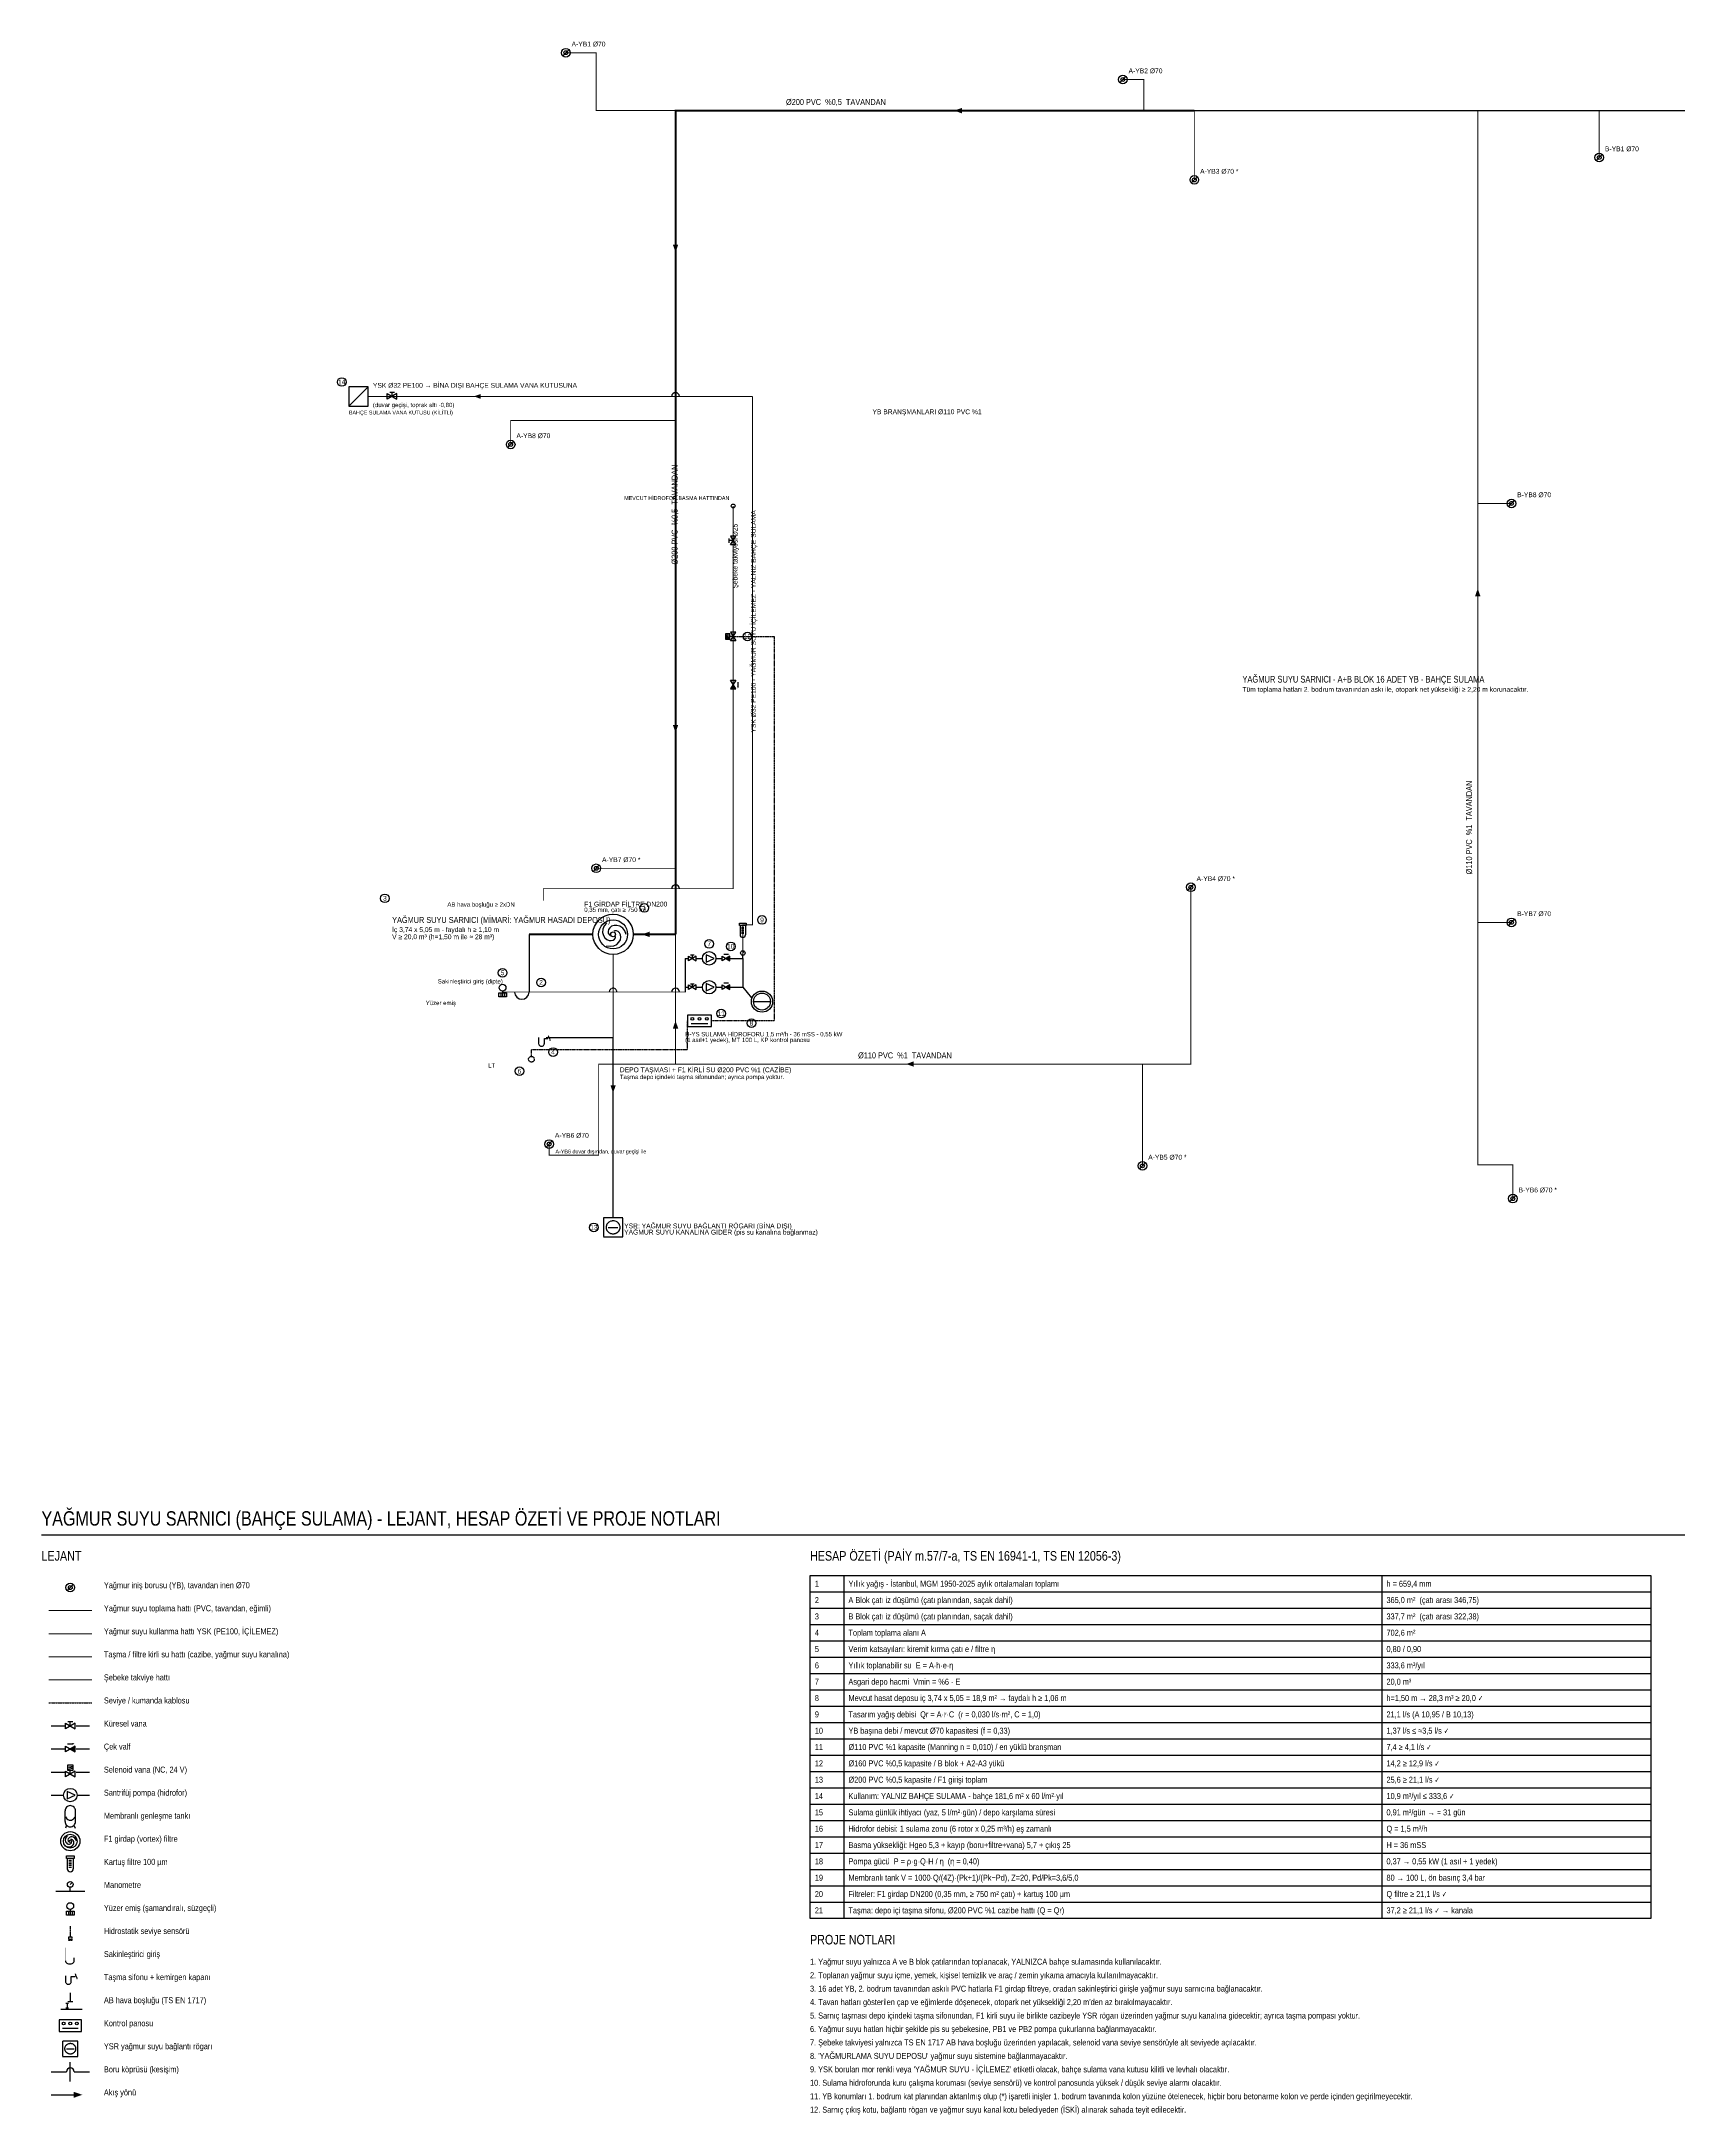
# Model space of a CAD drawing. Header units: centimetres. Extents: x 246100 to 307233, y -492177 to -487861.
# Drawn here: x 246100 to 249508, y -492177 to -487861 of the extents above; entities that cross this region are included whole.
import ezdxf
from ezdxf.enums import TextEntityAlignment as Align

# ---------------------------------------------------------------- set-up
doc = ezdxf.new("R2010")
doc.units = ezdxf.units.CM
doc.linetypes.add('DASHDOT', pattern=[3.556, 2.54, -0.508, 0, -0.508])
doc.linetypes.add('DASHED', pattern=[1.524, 1.27, -0.254])
for name, color, linetype in [('MTY-YAGMUR-BORUSU', 4, 'Continuous'), ('MTY-YAGMUR-BORUSU-CAP', 4, 'Continuous'), ('YS-CIHAZ', 2, 'Continuous'), ('YS-EKIPMAN-NO', 1, 'Continuous'), ('YS-ELEKTRIK', 30, 'DASHDOT'), ('YS-KULLANMA', 6, 'Continuous'), ('YS-TABLO', 7, 'Continuous'), ('YS-TAKVIYE', 3, 'Continuous'), ('YS-TASMA', 94, 'DASHED'), ('YS-VANA', 1, 'Continuous'), ('YS-YAZI', 7, 'Continuous')]:
    doc.layers.add(name, color=color, linetype=linetype)
doc.styles.add('ROTAS', font='arial.ttf')

msp = doc.modelspace()

# ---------------------------------------------------------------- linework, layer by layer
at = {"layer": 'MTY-YAGMUR-BORUSU'}
for p, q in [((247185.3, -487890.7), (247197.9, -487878.1)), ((248344.8, -487946.5), (248357.4, -487933.9)), ((249336.6, -488108.9), (249349.2, -488096.3)), ((248493.7, -488155.6), (248506.3, -488143)), ((247070.5, -488706.2), (247083.1, -488693.6)), ((249153.8, -488829.1), (249166.4, -488816.5)), ((247248.7, -489588.8), (247261.3, -489576.2)), ((248486.4, -489628.3), (248499, -489615.7)), ((249153.8, -489701.3), (249166.4, -489688.7)), ((247115, -489720), (247115, -489840)), ((247150.6, -490162.8), (247163.2, -490150.2)), ((248385.7, -490208.3), (248398.3, -490195.7)), ((249156.7, -490276.5), (249169.3, -490263.9)), ((246153.7, -491086.3), (246166.3, -491073.7)), ((246140, -491958), (246185, -491958)), ((246160, -492108), (246160, -492068)), ((246120, -492136), (246170, -492136))]:
    msp.add_line(p, q, dxfattribs=at)
for points, const_width in [([(247191.6, -487884.4), (247255, -487884.4), (247255, -488005), (247420, -488005)], 2), ([(248351.1, -487940.2), (248395, -487940.2), (248395, -488005)], 2), ([(248500, -488005), (247420, -488005), (247420, -489720)], 4), ([(250440, -488005), (248500, -488005)], 3), ([(248500, -488149.3), (248500, -488005)], 2), ([(249163, -490270.2), (249163, -490200), (249090, -490200), (249090, -488005)], 2), ([(249342.9, -488102.6), (249342.9, -488005)], 2), ([(247076.8, -488699.9), (247076.8, -488650), (247420, -488650)], 2), ([(249160.1, -488822.8), (249090, -488822.8)], 2), ([(247255, -489582.5), (247420, -489582.5)], 2), ([(248492.7, -489622), (248492.7, -489990), (247420, -489990)], 2), ([(249160.1, -489695), (249090, -489695)], 2), ([(247248, -489720), (247115, -489720)], 4), ([(247420, -489720), (247332, -489720)], 4), ([(247420, -489990), (247420, -489720)], 2.5), ([(247156.9, -490156.5), (247156.9, -490180), (247260, -490180), (247260, -489990), (247420, -489990)], 2), ([(248392, -490202), (248392, -489990)], 2), ([(246115, -491128), (246205, -491128)], 2), ([(246150, -491830), (246150, -491857)], 1.2)]:
    msp.add_lwpolyline(points, dxfattribs=dict(at, const_width=const_width))
for points in [[(247085, -489840), (247086.1, -489845.7), (247089.4, -489850.6), (247094.3, -489853.9), (247100, -489855), (247105.7, -489853.9), (247110.6, -489850.6), (247113.9, -489845.7), (247115, -489840)], [(246150, -491857), (246150.2, -491858.6), (246150.8, -491860), (246151.8, -491861.2), (246153, -491862.2), (246154.4, -491862.8), (246156, -491863)], [(246156, -491863), (246162, -491863)], [(246162, -491863), (246163.6, -491862.8), (246165, -491862.2), (246166.2, -491861.2), (246167.2, -491860), (246167.8, -491858.6), (246168, -491857)], [(246168, -491857), (246168, -491851)]]:
    msp.add_lwpolyline(points, dxfattribs=at)
for centre, radius in [((247191.6, -487884.4), 9), ((247191.6, -487884.4), 4.05), ((248351.1, -487940.2), 9), ((248351.1, -487940.2), 4.05), ((249342.9, -488102.6), 9), ((249342.9, -488102.6), 4.05), ((248500, -488149.3), 9), ((248500, -488149.3), 4.05), ((247076.8, -488699.9), 9), ((247076.8, -488699.9), 4.05), ((249160.1, -488822.8), 9), ((249160.1, -488822.8), 4.05), ((247255, -489582.5), 9), ((247255, -489582.5), 4.05), ((248492.7, -489622), 9), ((248492.7, -489622), 4.05), ((249160.1, -489695), 9), ((249160.1, -489695), 4.05), ((247156.9, -490156.5), 9), ((247156.9, -490156.5), 4.05), ((248392, -490202), 9), ((248392, -490202), 4.05), ((249163, -490270.2), 9), ((249163, -490270.2), 4.05), ((246160, -491080), 9), ((246160, -491080), 4.05)]:
    msp.add_circle(centre, radius, dxfattribs=at)
for points in [[(248000, -488005), (248016, -487999.4), (248016, -488010.6)], [(247420, -488300), (247414.4, -488284), (247425.6, -488284)], [(249090, -489000), (249095.6, -489016), (249084.4, -489016)], [(247420, -489300), (247414.4, -489284), (247425.6, -489284)], [(247350, -489720), (247366, -489714.4), (247366, -489725.6)], [(247420, -489900), (247425.6, -489916), (247414.4, -489916)], [(247900, -489990), (247916, -489984.4), (247916, -489995.6)], [(246185, -492136), (246167, -492142.3), (246167, -492129.7)]]:
    msp.add_solid(points, dxfattribs=at)
at = {"layer": 'YS-CIHAZ'}
for p, q in [((247557.6, -489704.8), (247562.4, -489704.8)), ((247557.6, -489708), (247562.4, -489708)), ((247557.6, -489711.2), (247562.4, -489711.2)), ((247557.6, -489714.4), (247562.4, -489714.4)), ((247557.6, -489717.6), (247562.4, -489717.6)), ((247560, -489758.8), (247563.2, -489755.6)), ((247560, -489770), (247560, -489763.6)), ((247582.4, -489860), (247617.6, -489860)), ((247452.5, -489905.3), (247487.5, -489905.3)), ((246120, -491512), (246146, -491512)), ((246174, -491512), (246200, -491512)), ((246152.3, -491574.7), (246150.1, -491580.8)), ((246167.7, -491574.7), (246169.9, -491580.8)), ((246157.3, -491647.4), (246162.7, -491647.4)), ((246157.3, -491651), (246162.7, -491651)), ((246157.3, -491654.6), (246162.7, -491654.6)), ((246157.3, -491658.2), (246162.7, -491658.2)), ((246157.3, -491661.8), (246162.7, -491661.8)), ((246130, -491712), (246190, -491712)), ((246160, -491698), (246164, -491694)), ((246160, -491712), (246160, -491704)), ((246143.9, -491997.3), (246176.1, -491997.3))]:
    msp.add_line(p, q, dxfattribs=at)
for points in [[(247276.4, -489696.4), (247271.4, -489702.4), (247268.7, -489709.3), (247268.2, -489716.1), (247269.7, -489722.4), (247272.8, -489727.4), (247276.9, -489731), (247281.6, -489732.8), (247286.1, -489733.1), (247290, -489731.9), (247292.9, -489729.8), (247294.7, -489727.1), (247295.2, -489724.4)], [(247317.3, -489720), (247314.5, -489712.7), (247310, -489706.9), (247304.3, -489703), (247298.1, -489701.2), (247292.2, -489701.4), (247287, -489703.2), (247283.1, -489706.3), (247280.6, -489710.1), (247279.7, -489714), (247280, -489717.6), (247281.5, -489720.5), (247283.6, -489722.3)], [(247554.4, -489701.6), (247554.4, -489720.8)], [(247565.6, -489701.6), (247565.6, -489720.8)], [(247276.4, -489743.6), (247284.1, -489744.9), (247291.4, -489743.8), (247297.6, -489740.8), (247302.2, -489736.4), (247305.1, -489731.2), (247306, -489725.8), (247305.3, -489720.9), (247303.3, -489716.9), (247300.3, -489714), (247297, -489712.6), (247293.8, -489712.4), (247291.2, -489713.3)], [(247554.4, -489720.8), (247554.8, -489722.9), (247556, -489724.8), (247557.9, -489726), (247560, -489726.4), (247562.1, -489726), (247564, -489724.8), (247565.2, -489722.9), (247565.6, -489720.8)], [(246171, -491545), (246170.8, -491542.9), (246170.2, -491540.8), (246169.1, -491538.9), (246167.8, -491537.2), (246166.1, -491535.9), (246164.2, -491534.8), (246162.1, -491534.2), (246160, -491534), (246157.9, -491534.2), (246155.8, -491534.8), (246153.9, -491535.9), (246152.2, -491537.2), (246150.9, -491538.9), (246149.8, -491540.8), (246149.2, -491542.9), (246149, -491545)], [(246149, -491567), (246149, -491545)], [(246150.2, -491557.4), (246151.3, -491559.6), (246153, -491561.6), (246155.1, -491563), (246157.5, -491563.9), (246160, -491564.2), (246162.5, -491563.9), (246164.9, -491563), (246167, -491561.6), (246168.7, -491559.6), (246169.8, -491557.4)], [(246171, -491567), (246171, -491545)], [(246149, -491567), (246149.2, -491569.1), (246149.8, -491571.2), (246150.9, -491573.1), (246152.2, -491574.8), (246153.9, -491576.1), (246155.8, -491577.2), (246157.9, -491577.8), (246160, -491578), (246162.1, -491577.8), (246164.2, -491577.2), (246166.1, -491576.1), (246167.8, -491574.8), (246169.1, -491573.1), (246170.2, -491571.2), (246170.8, -491569.1), (246171, -491567)], [(246153.5, -491596.7), (246151.1, -491599.6), (246149.8, -491602.9), (246149.6, -491606.2), (246150.3, -491609.1), (246151.8, -491611.5), (246153.8, -491613.2), (246156, -491614.1), (246158.1, -491614.2), (246160, -491613.7), (246161.4, -491612.7), (246162.2, -491611.4), (246162.5, -491610.1)], [(246173, -491608), (246171.7, -491604.5), (246169.5, -491601.7), (246166.8, -491599.9), (246163.9, -491599), (246161, -491599.1), (246158.6, -491600), (246156.7, -491601.5), (246155.5, -491603.3), (246155.1, -491605.2), (246155.3, -491606.9), (246155.9, -491608.2), (246156.9, -491609.1)], [(246153.5, -491619.3), (246157.2, -491619.9), (246160.7, -491619.4), (246163.6, -491617.9), (246165.8, -491615.8), (246167.2, -491613.3), (246167.6, -491610.8), (246167.3, -491608.4), (246166.3, -491606.5), (246164.9, -491605.2), (246163.3, -491604.5), (246161.8, -491604.4), (246160.6, -491604.8)], [(246153.7, -491643.8), (246153.7, -491665.4)], [(246166.3, -491643.8), (246166.3, -491665.4)], [(246153.7, -491665.4), (246154.2, -491667.8), (246155.5, -491669.9), (246157.6, -491671.2), (246160, -491671.7), (246162.4, -491671.2), (246164.5, -491669.9), (246165.8, -491667.8), (246166.3, -491665.4)]]:
    msp.add_lwpolyline(points, dxfattribs=at)
for points in [[(247552.8, -489696.8), (247567.2, -489696.8), (247567.2, -489701.6), (247552.8, -489701.6)], [(247500.5, -489770), (247483.7, -489762.3), (247483.7, -489777.7)], [(247500.5, -489830), (247483.7, -489822.3), (247483.7, -489837.7)], [(247445, -489912), (247495, -489912), (247495, -489888), (247445, -489888)], [(246170.5, -491512), (246153.7, -491504.3), (246153.7, -491519.7)], [(246151.9, -491638.4), (246168.1, -491638.4), (246168.1, -491643.8), (246151.9, -491643.8)], [(246137, -492004), (246183, -492004), (246183, -491980), (246137, -491980)]]:
    msp.add_lwpolyline(points, close=True, dxfattribs=at)
for centre, radius in [((247290, -489720), 42), ((247290, -489720), 30.2), ((247290, -489720), 5.04), ((247490, -489770), 14), ((247560, -489758.8), 4.8), ((247490, -489830), 14), ((247600, -489860), 22), ((247600, -489860), 17.6), ((247455, -489895.7), 2.88), ((247470, -489895.7), 2.88), ((247485, -489895.7), 2.88), ((246160, -491512), 14), ((246160, -491608), 20), ((246160, -491608), 14.4), ((246160, -491608), 2.4), ((246160, -491698), 6), ((246146.2, -491987.7), 2.88), ((246160, -491987.7), 2.88), ((246173.8, -491987.7), 2.88)]:
    msp.add_circle(centre, radius, dxfattribs=at)
at = {"layer": 'YS-EKIPMAN-NO'}
for centre in [(246725, -488570), (247570, -489100), (246815, -489645), (247355, -489665), (247600, -489690), (247490, -489740), (247535, -489745), (247060, -489800), (247140, -489820), (247515, -489885), (247578, -489905), (247165, -489965), (247095, -490005), (247250, -490330)]:
    msp.add_circle(centre, 9, dxfattribs=at)
at = {"layer": 'YS-ELEKTRIK'}
for p, q in [((246157, -491812), (246163, -491812)), ((246160, -491785), (246160, -491807))]:
    msp.add_line(p, q, dxfattribs=at)
for points in [[(247540, -489100), (247625, -489100), (247625, -489900), (247495, -489900)], [(247120, -489974), (247120, -489960), (247445, -489960), (247445, -489900)], [(246115, -491320), (246205, -491320)]]:
    msp.add_lwpolyline(points, dxfattribs=at)
msp.add_lwpolyline([(246157, -491807), (246163, -491807), (246163, -491815), (246157, -491815)], close=True, dxfattribs=at)
msp.add_circle((247120, -489980), 6, dxfattribs=at)
at = {"layer": 'YS-KULLANMA'}
for p, q in [((246740, -488620), (246780, -488580)), ((247440, -489770), (247440, -489840)), ((247560, -489770), (247560, -489830)), ((247560, -489830), (247578, -489852)), ((247056, -489842), (247056, -489850)), ((247060, -489838), (247060, -489842)), ((247060, -489842), (247060, -489850)), ((247064, -489842), (247064, -489850)), ((246156, -491754), (246156, -491762)), ((246160, -491750), (246160, -491754)), ((246160, -491754), (246160, -491762)), ((246164, -491754), (246164, -491762)), ((246120, -492088), (246152, -492088)), ((246168, -492088), (246200, -492088))]:
    msp.add_line(p, q, dxfattribs=at)
for points in [[(246740, -488620), (246780, -488620), (246780, -488580), (246740, -488580)], [(247052, -489842), (247068, -489842), (247068, -489850), (247052, -489850)], [(246152, -491754), (246168, -491754), (246168, -491762), (246152, -491762)]]:
    msp.add_lwpolyline(points, close=True, dxfattribs=at)
at = {"layer": 'YS-KULLANMA', "const_width": 2}
for points in [[(247580, -488600), (246780, -488600)], [(247560, -489770), (247560, -489700), (247580, -489700), (247580, -488600)], [(247060, -489840), (247440, -489840)], [(246115, -491176), (246205, -491176)]]:
    msp.add_lwpolyline(points, dxfattribs=at)
at = {"layer": 'YS-KULLANMA'}
for points in [[(247428, -488600), (247427.4, -488596.9), (247425.7, -488594.3), (247423.1, -488592.6), (247420, -488592), (247416.9, -488592.6), (247414.3, -488594.3), (247412.6, -488596.9), (247412, -488600)], [(247440, -489770), (247447, -489770)], [(247463, -489770), (247476, -489770)], [(247504, -489770), (247517, -489770)], [(247533, -489770), (247560, -489770)], [(247428, -489840), (247427.4, -489836.9), (247425.7, -489834.3), (247423.1, -489832.6), (247420, -489832), (247416.9, -489832.6), (247414.3, -489834.3), (247412.6, -489836.9), (247412, -489840)], [(247440, -489830), (247447, -489830)], [(247463, -489830), (247476, -489830)], [(247504, -489830), (247517, -489830)], [(247533, -489830), (247560, -489830)], [(246168, -492088), (246167.4, -492084.9), (246165.7, -492082.3), (246163.1, -492080.6), (246160, -492080), (246156.9, -492080.6), (246154.3, -492082.3), (246152.6, -492084.9), (246152, -492088)]]:
    msp.add_lwpolyline(points, dxfattribs=at)
for centre in [(247060, -489831), (246160, -491743)]:
    msp.add_circle(centre, 7, dxfattribs=at)
msp.add_solid([(247000, -488600), (247014, -488595.1), (247014, -488604.9)], dxfattribs=at)
at = {"layer": 'YS-TABLO'}
for p, q in [((247770, -491055), (247770, -491769)), ((248890, -491055), (248890, -491769)), ((247700, -491089), (249450, -491089)), ((247700, -491123), (249450, -491123)), ((247700, -491157), (249450, -491157)), ((247700, -491191), (249450, -491191)), ((247700, -491225), (249450, -491225)), ((247700, -491259), (249450, -491259)), ((247700, -491293), (249450, -491293)), ((247700, -491327), (249450, -491327)), ((247700, -491361), (249450, -491361)), ((247700, -491395), (249450, -491395)), ((247700, -491429), (249450, -491429)), ((247700, -491463), (249450, -491463)), ((247700, -491497), (249450, -491497)), ((247700, -491531), (249450, -491531)), ((247700, -491565), (249450, -491565)), ((247700, -491599), (249450, -491599)), ((247700, -491633), (249450, -491633)), ((247700, -491667), (249450, -491667)), ((247700, -491701), (249450, -491701)), ((247700, -491735), (249450, -491735))]:
    msp.add_line(p, q, dxfattribs=at)
msp.add_lwpolyline([(247700, -491055), (249450, -491055), (249450, -491769), (247700, -491769)], close=True, dxfattribs=at)
at = {"layer": 'YS-TAKVIYE'}
for p, q in [((246155, -491942), (246165, -491942)), ((246160, -491924), (246160, -491942))]:
    msp.add_line(p, q, dxfattribs=at)
at = {"layer": 'YS-TAKVIYE', "const_width": 1.5}
for points in [[(247540, -488828), (247540, -489625), (247145, -489625), (247145, -489650)], [(246115, -491272), (246205, -491272)]]:
    msp.add_lwpolyline(points, dxfattribs=at)
at = {"layer": 'YS-TAKVIYE'}
msp.add_lwpolyline([(247428, -489625), (247427.4, -489621.9), (247425.7, -489619.3), (247423.1, -489617.6), (247420, -489617), (247416.9, -489617.6), (247414.3, -489619.3), (247412.6, -489621.9), (247412, -489625)], dxfattribs=at)
msp.add_circle((247540, -488828), 4, dxfattribs=at)
at = {"layer": 'YS-TASMA'}
for p, q in [((247147, -489937), (247155, -489937)), ((247155, -489931), (247159, -489941)), ((247280, -490330), (247300, -490330)), ((246162, -491890), (246170, -491890)), ((246170, -491884), (246174, -491894)), ((246152, -492040), (246168, -492040))]:
    msp.add_line(p, q, dxfattribs=at)
for points, const_width in [([(247290, -489762), (247290, -489935)], 2), ([(247150, -489935), (247290, -489935), (247290, -490310)], 3), ([(246115, -491224), (246205, -491224)], 2)]:
    msp.add_lwpolyline(points, dxfattribs=dict(at, const_width=const_width))
for points in [[(247298, -489840), (247297.4, -489836.9), (247295.7, -489834.3), (247293.1, -489832.6), (247290, -489832), (247286.9, -489832.6), (247284.3, -489834.3), (247282.6, -489836.9), (247282, -489840)], [(247135, -489935), (247135, -489947)], [(247135, -489947), (247135.5, -489949.3), (247136.8, -489951.2), (247138.7, -489952.5), (247141, -489953), (247143.3, -489952.5), (247145.2, -489951.2), (247146.5, -489949.3), (247147, -489947)], [(247147, -489947), (247147, -489937)], [(246150, -491888), (246150, -491900)], [(246150, -491900), (246150.5, -491902.3), (246151.8, -491904.2), (246153.7, -491905.5), (246156, -491906), (246158.3, -491905.5), (246160.2, -491904.2), (246161.5, -491902.3), (246162, -491900)], [(246162, -491900), (246162, -491890)]]:
    msp.add_lwpolyline(points, dxfattribs=at)
for points in [[(247270, -490350), (247310, -490350), (247310, -490310), (247270, -490310)], [(246144, -492056), (246176, -492056), (246176, -492024), (246144, -492024)]]:
    msp.add_lwpolyline(points, close=True, dxfattribs=at)
for centre, radius in [((247290, -490330), 14), ((246160, -492040), 11.2)]:
    msp.add_circle(centre, radius, dxfattribs=at)
msp.add_solid([(247290, -490050), (247284.4, -490034), (247295.6, -490034)], dxfattribs=at)
at = {"layer": 'YS-VANA'}
for p, q in [((246825, -488591), (246835, -488591)), ((246830, -488600), (246830, -488591)), ((247531.9, -488904.5), (247531.9, -488895.5)), ((247540, -488900), (247531.9, -488900)), ((247540, -489100), (247532.8, -489100)), ((247549.9, -489194.6), (247549.9, -489205.4)), ((247451, -489762.8), (247459, -489762.8)), ((247455, -489770), (247455, -489762.8)), ((247520.2, -489761.2), (247529.8, -489761.2)), ((247451, -489822.8), (247459, -489822.8)), ((247455, -489830), (247455, -489822.8)), ((247520.2, -489821.2), (247529.8, -489821.2)), ((246120, -491368), (246148, -491368)), ((246155, -491359), (246165, -491359)), ((246160, -491368), (246160, -491359)), ((246172, -491368), (246200, -491368)), ((246120, -491416), (246148, -491416)), ((246154, -491405), (246166, -491405)), ((246172, -491416), (246200, -491416)), ((246120, -491464), (246148, -491464)), ((246160, -491468), (246160, -491460)), ((246172, -491464), (246200, -491464))]:
    msp.add_line(p, q, dxfattribs=at)
for points in [[(246820, -488594), (246840, -488606), (246840, -488594), (246820, -488606)], [(247534.6, -488909), (247545.4, -488891), (247534.6, -488891), (247545.4, -488909)], [(247532.8, -489105.4), (247532.8, -489094.6), (247523.8, -489094.6), (247523.8, -489105.4)], [(247534.6, -489109), (247545.4, -489091), (247534.6, -489091), (247545.4, -489109)], [(247545.4, -489191), (247534.6, -489209), (247545.4, -489209), (247534.6, -489191)], [(247447, -489765.2), (247463, -489774.8), (247463, -489765.2), (247447, -489774.8)], [(247517, -489765.2), (247533, -489774.8), (247533, -489765.2), (247517, -489774.8)], [(247447, -489825.2), (247463, -489834.8), (247463, -489825.2), (247447, -489834.8)], [(247517, -489825.2), (247533, -489834.8), (247533, -489825.2), (247517, -489834.8)], [(246150, -491362), (246170, -491374), (246170, -491362), (246150, -491374)], [(246150, -491410), (246170, -491422), (246170, -491410), (246150, -491422)], [(246150, -491462), (246170, -491474), (246170, -491462), (246150, -491474)], [(246154, -491460), (246166, -491460), (246166, -491450), (246154, -491450)]]:
    msp.add_lwpolyline(points, close=True, dxfattribs=at)
for points in [[(247531, -489105.4), (247529.2, -489094.6), (247527.4, -489105.4), (247525.6, -489094.6)], [(246154, -491458), (246166, -491456), (246154, -491454), (246166, -491452)]]:
    msp.add_lwpolyline(points, dxfattribs=at)
for points in [[(247545.4, -489209), (247534.6, -489209), (247540, -489200)], [(247549.9, -489208.1), (247551.7, -489203.6), (247548.1, -489203.6)], [(247533, -489765.2), (247533, -489774.8), (247525, -489770)], [(247532.2, -489761.2), (247528.2, -489759.6), (247528.2, -489762.8)], [(247533, -489825.2), (247533, -489834.8), (247525, -489830)], [(247532.2, -489821.2), (247528.2, -489819.6), (247528.2, -489822.8)], [(246170, -491410), (246170, -491422), (246160, -491416)], [(246169, -491405), (246164, -491403), (246164, -491407)]]:
    msp.add_solid(points, dxfattribs=at)
at = {"layer": 'YS-YAZI'}
for p, q in [((246100, -490970), (251900, -490970)), ((246151, -491945), (246156, -491945)), ((246153.5, -491945), (246153.5, -491955)), ((246151, -491955), (246156, -491955))]:
    msp.add_line(p, q, dxfattribs=at)

# ---------------------------------------------------------------- texts
at = {"layer": 'MTY-YAGMUR-BORUSU', "style": 'ROTAS', "width": 0.8}
for s, height, p in [('A-YB1 %%C70', 10, (247203.6, -487874.4)), ('A-YB2 %%C70', 10, (248363.1, -487930.2)), ('B-YB1 %%C70', 10, (249354.9, -488092.6)), ('A-YB3 %%C70 *', 10, (248512, -488139.3)), ('A-YB8 %%C70', 10, (247088.8, -488689.9)), ('B-YB8 %%C70', 10, (249172.1, -488812.8)), ('YAĞMUR SUYU SARNICI - A+B BLOK 16 ADET YB - BAHÇE SULAMA', 14, (248600, -489200)), ('Tüm toplama hatları 2. bodrum tavanından askı ile, otopark net yüksekliği ≥ 2,20 m korunacaktır.', 10, (248600, -489218)), ('A-YB7 %%C70 *', 10, (247267, -489572.5)), ('A-YB4 %%C70 *', 10, (248504.7, -489612)), ('YAĞMUR SUYU SARNICI (MİMARİ: YAĞMUR HASADI DEPOSU)', 12.5, (246830, -489700)), ('İç 3,74 x 5,05 m - faydalı h ≥ 1,10 m', 10, (246830, -489718)), ('B-YB7 %%C70', 10, (249172.1, -489685)), ('V ≥ 20,0 m³ (h=1,50 m ile ≈ 28 m³)', 10, (246830, -489733)), ('Sakinleştirici giriş (dipte)', 9, (246925, -489825)), ('A-YB6 %%C70', 10, (247168.9, -490146.5)), ('A-YB6 duvar dışından, duvar geçişi ile', 8, (247170, -490178.5)), ('A-YB5 %%C70 *', 10, (248404, -490192)), ('B-YB6 %%C70 *', 10, (249175, -490260.2))]:
    msp.add_text(s, height=height, dxfattribs=at).set_placement(p, align=Align.BOTTOM_LEFT)
at = {"layer": 'MTY-YAGMUR-BORUSU-CAP', "style": 'ROTAS', "width": 0.8}
for s, height, p in [('%%C200 PVC  %0,5  TAVANDAN', 12.5, (247650, -487997)), ('YB BRANŞMANLARI %%C110 PVC %1', 10, (247830, -488640)), ('%%C110 PVC  %1  TAVANDAN', 12.5, (247800, -489982))]:
    msp.add_text(s, height=height, dxfattribs=at).set_placement(p, align=Align.BOTTOM_LEFT)
msp.add_text('%%C200 PVC  %0,5  TAVANDAN', height=12.5, rotation=90, dxfattribs=at).set_placement((247428, -488950), align=Align.BOTTOM_LEFT)
msp.add_text('%%C110 PVC  %1  TAVANDAN', height=12.5, rotation=90, dxfattribs=at).set_placement((249082, -489400), align=Align.BOTTOM_RIGHT)
at = {"layer": 'YS-CIHAZ', "style": 'ROTAS', "width": 0.8}
for s, height, p in [('F1 GİRDAP FİLTRE DN200', 10, (247230, -489665)), ('0,35 mm, çatı ≥ 750 m²', 9, (247230, -489676)), ('H-YS SULAMA HİDROFORU 1,5 m³/h - 36 mSS - 0,55 kW', 9, (247440, -489935)), ('(1 asıl+1 yedek), MT 100 L, KP kontrol panosu', 9, (247440, -489947))]:
    msp.add_text(s, height=height, dxfattribs=at).set_placement(p, align=Align.BOTTOM_LEFT)
at = {"layer": 'YS-EKIPMAN-NO', "style": 'ROTAS', "width": 0.8}
for s, p in [('14', (246725, -488570)), ('12', (247570, -489100)), ('3', (246815, -489645)), ('1', (247355, -489665)), ('9', (247600, -489690)), ('7', (247490, -489740)), ('10', (247535, -489745)), ('5', (247060, -489800)), ('2', (247140, -489820)), ('11', (247515, -489885)), ('8', (247578, -489905)), ('4', (247165, -489965)), ('6', (247095, -490005)), ('13', (247250, -490330))]:
    msp.add_text(s, height=9.9, dxfattribs=at).set_placement(p, align=Align.MIDDLE_CENTER)
at = {"layer": 'YS-ELEKTRIK', "style": 'ROTAS', "width": 0.8}
msp.add_text('LT', height=9, dxfattribs=at).set_placement((247030, -490000), align=Align.BOTTOM_LEFT)
at = {"layer": 'YS-KULLANMA', "style": 'ROTAS', "width": 0.8}
for s, height, p in [('YSK %%C32 PE100 → BİNA DIŞI BAHÇE SULAMA VANA KUTUSUNA', 10, (246790, -488585)), ('(duvar geçişi, toprak altı -0,80)', 9, (246790, -488625)), ('BAHÇE SULAMA VANA KUTUSU (KİLİTLİ)', 8, (246740, -488640)), ('Yüzer emiş', 9, (246900, -489870))]:
    msp.add_text(s, height=height, dxfattribs=at).set_placement(p, align=Align.BOTTOM_LEFT)
msp.add_text('YSK %%C32 PE100 - YAĞMUR SUYU İÇİLEMEZ - YALNIZ BAHÇE SULAMA', height=10, rotation=90, dxfattribs=at).set_placement((247590, -489300), align=Align.BOTTOM_LEFT)
at = {"layer": 'YS-TABLO', "style": 'ROTAS', "width": 0.8}
for s, p in [('1', (247710, -491072)), ('Yıllık yağış - İstanbul, MGM 1950-2025 aylık ortalamaları toplamı', (247780, -491072)), ('h = 659,4 mm', (248900, -491072)), ('2', (247710, -491106)), ('A Blok çatı iz düşümü (çatı planından, saçak dahil)', (247780, -491106)), ('365,0 m²  (çatı arası 346,75)', (248900, -491106)), ('4', (247710, -491174)), ('3', (247710, -491140)), ('Toplam toplama alanı A', (247780, -491174)), ('B Blok çatı iz düşümü (çatı planından, saçak dahil)', (247780, -491140)), ('337,7 m²  (çatı arası 322,38)', (248900, -491140)), ('702,6 m²', (248900, -491174)), ('5', (247710, -491208)), ('Verim katsayıları: kiremit kırma çatı e / filtre η', (247780, -491208)), ('0,80 / 0,90', (248900, -491208)), ('6', (247710, -491242)), ('Yıllık toplanabilir su  E = A·h·e·η', (247780, -491242)), ('333,6 m³/yıl', (248900, -491242)), ('7', (247710, -491276)), ('Asgari depo hacmi  Vmin = %6 · E', (247780, -491276)), ('20,0 m³', (248900, -491276)), ('8', (247710, -491310)), ('9', (247710, -491344)), ('Tasarım yağış debisi  Qr = A·r·C  (r = 0,030 l/s·m², C = 1,0)', (247780, -491344)), ('Mevcut hasat deposu iç 3,74 x 5,05 = 18,9 m² → faydalı h ≥ 1,06 m', (247780, -491310)), ('21,1 l/s (A 10,95 / B 10,13)', (248900, -491344)), ('h=1,50 m → 28,3 m³ ≥ 20,0 ✓', (248900, -491310)), ('10', (247710, -491378)), ('YB başına debi / mevcut %%C70 kapasitesi (f = 0,33)', (247780, -491378)), ('1,37 l/s ≤ ≈3,5 l/s ✓', (248900, -491378)), ('11', (247710, -491412)), ('%%C110 PVC %1 kapasite (Manning n = 0,010) / en yüklü branşman', (247780, -491412)), ('7,4 ≥ 4,1 l/s ✓', (248900, -491412)), ('12', (247710, -491446)), ('13', (247710, -491480)), ('%%C160 PVC %0,5 kapasite / B blok + A2-A3 yükü', (247780, -491446)), ('%%C200 PVC %0,5 kapasite / F1 girişi toplam', (247780, -491480)), ('25,6 ≥ 21,1 l/s ✓', (248900, -491480)), ('14,2 ≥ 12,9 l/s ✓', (248900, -491446)), ('14', (247710, -491514)), ('Kullanım: YALNIZ BAHÇE SULAMA - bahçe 181,6 m² x 60 l/m²·yıl', (247780, -491514)), ('10,9 m³/yıl ≤ 333,6 ✓', (248900, -491514)), ('15', (247710, -491548)), ('Sulama günlük ihtiyacı (yaz, 5 l/m²·gün) / depo karşılama süresi', (247780, -491548)), ('0,91 m³/gün → ≈ 31 gün', (248900, -491548)), ('16', (247710, -491582)), ('Hidrofor debisi: 1 sulama zonu (6 rotor x 0,25 m³/h) eş zamanlı', (247780, -491582)), ('Q = 1,5 m³/h', (248900, -491582)), ('17', (247710, -491616)), ('18', (247710, -491650)), ('Basma yüksekliği: Hgeo 5,3 + kayıp (boru+filtre+vana) 5,7 + çıkış 25', (247780, -491616)), ('Pompa gücü  P = ρ·g·Q·H / η  (η = 0,40)', (247780, -491650)), ('0,37 → 0,55 kW (1 asıl + 1 yedek)', (248900, -491650)), ('H = 36 mSS', (248900, -491616)), ('19', (247710, -491684)), ('Membranlı tank V = 1000·Q/(4Z)·(Pk+1)/(Pk−Pd), Z=20, Pd/Pk=3,6/5,0', (247780, -491684)), ('80 → 100 L, ön basınç 3,4 bar', (248900, -491684)), ('20', (247710, -491718)), ('Filtreler: F1 girdap DN200 (0,35 mm, ≥ 750 m² çatı) + kartuş 100 µm', (247780, -491718)), ('Q filtre ≥ 21,1 l/s ✓', (248900, -491718)), ('21', (247710, -491752)), ('Taşma: depo içi taşma sifonu, %%C200 PVC %1 cazibe hattı (Q = Qr)', (247780, -491752)), ('37,2 ≥ 21,1 l/s ✓ → kanala', (248900, -491752))]:
    msp.add_text(s, height=12.5, dxfattribs=at).set_placement(p, align=Align.MIDDLE_LEFT)
at = {"layer": 'YS-TAKVIYE', "style": 'ROTAS', "width": 0.8}
msp.add_text('MEVCUT HİDROFOR BASMA HATTINDAN', height=8, dxfattribs=at).set_placement((247532, -488818), align=Align.BOTTOM_RIGHT)
msp.add_text('Şebeke takviyesi %%C25', height=10, rotation=90, dxfattribs=at).set_placement((247552, -489000), align=Align.BOTTOM_LEFT)
msp.add_text('AB hava boşluğu ≥ 2xDN', height=9, dxfattribs=at).set_placement((246945, -489665), align=Align.BOTTOM_LEFT)
at = {"layer": 'YS-TASMA', "style": 'ROTAS', "width": 0.8}
for s, height, p in [('DEPO TAŞMASI + F1 KİRLİ SU %%C200 PVC %1 (CAZİBE)', 10, (247304, -490010)), ('Taşma depo içindeki taşma sifonundan; ayrıca pompa yoktur.', 9, (247304, -490024)), ('YSR: YAĞMUR SUYU BAĞLANTI RÖGARI (BİNA DIŞI)', 10, (247313, -490335)), ('YAĞMUR SUYU KANALINA GİDER (pis su kanalına bağlanmaz)', 10, (247313, -490348))]:
    msp.add_text(s, height=height, dxfattribs=at).set_placement(p, align=Align.BOTTOM_LEFT)
at = {"layer": 'YS-YAZI', "style": 'ROTAS', "width": 0.8}
for s, height, p in [('YAĞMUR SUYU SARNICI (BAHÇE SULAMA) - LEJANT, HESAP ÖZETİ VE PROJE NOTLARI', 30, (246100, -490960)), ('HESAP ÖZETİ (PAİY m.57/7-a, TS EN 16941-1, TS EN 12056-3)', 20, (247700, -491030)), ('LEJANT', 20, (246100, -491030)), ('Yağmur iniş borusu (YB), tavandan inen %%C70', 12.5, (246230, -491085)), ('Yağmur suyu toplama hattı (PVC, tavandan, eğimli)', 12.5, (246230, -491133)), ('Yağmur suyu kullanma hattı YSK (PE100, İÇİLEMEZ)', 12.5, (246230, -491181)), ('Taşma / filtre kirli su hattı (cazibe, yağmur suyu kanalına)', 12.5, (246230, -491229)), ('Şebeke takviye hattı', 12.5, (246230, -491277)), ('Seviye / kumanda kablosu', 12.5, (246230, -491325)), ('Küresel vana', 12.5, (246230, -491373)), ('Çek valf', 12.5, (246230, -491421)), ('Selenoid vana (NC, 24 V)', 12.5, (246230, -491469)), ('Santrifüj pompa (hidrofor)', 12.5, (246230, -491517)), ('Membranlı genleşme tankı', 12.5, (246230, -491565)), ('F1 girdap (vortex) filtre', 12.5, (246230, -491613)), ('Kartuş filtre 100 µm', 12.5, (246230, -491661)), ('Manometre', 12.5, (246230, -491709)), ('Yüzer emiş (şamandıralı, süzgeçli)', 12.5, (246230, -491757)), ('Hidrostatik seviye sensörü', 12.5, (246230, -491805)), ('PROJE NOTLARI', 20, (247700, -491829)), ('Sakinleştirici giriş', 12.5, (246230, -491853)), ('1. Yağmur suyu yalnızca A ve B blok çatılarından toplanacak, YALNIZCA bahçe sulamasında kullanılacaktır.', 12.5, (247700, -491869)), ('Taşma sifonu + kemirgen kapanı', 12.5, (246230, -491901)), ('2. Toplanan yağmur suyu içme, yemek, kişisel temizlik ve araç / zemin yıkama amacıyla kullanılmayacaktır.', 12.5, (247700, -491897)), ('AB hava boşluğu (TS EN 1717)', 12.5, (246230, -491949)), ("4. Tavan hatları gösterilen çap ve eğimlerde döşenecek, otopark net yüksekliği 2,20 m'den az bırakılmayacaktır.", 12.5, (247700, -491953)), ('3. 16 adet YB, 2. bodrum tavanından askılı PVC hatlarla F1 girdap filtreye, oradan sakinleştirici girişle yağmur suyu sarnıcına bağlanacaktır.', 12.5, (247700, -491925)), ('Kontrol panosu', 12.5, (246230, -491997)), ('5. Sarnıç taşması depo içindeki taşma sifonundan, F1 kirli suyu ile birlikte cazibeyle YSR rögarı üzerinden yağmur suyu kanalına gidecektir; ayrıca taşma pompası yoktur.', 12.5, (247700, -491981)), ('6. Yağmur suyu hatları hiçbir şekilde pis su şebekesine, PB1 ve PB2 pompa çukurlarına bağlanmayacaktır.', 12.5, (247700, -492009)), ('YSR yağmur suyu bağlantı rögarı', 12.5, (246230, -492045)), ('7. Şebeke takviyesi yalnızca TS EN 1717 AB hava boşluğu üzerinden yapılacak, selenoid vana seviye sensörüyle alt seviyede açılacaktır.', 12.5, (247700, -492037)), ('Boru köprüsü (kesişim)', 12.5, (246230, -492093)), ("8. 'YAĞMURLAMA SUYU DEPOSU' yağmur suyu sistemine bağlanmayacaktır.", 12.5, (247700, -492065)), ("9. YSK boruları mor renkli veya 'YAĞMUR SUYU - İÇİLEMEZ' etiketli olacak, bahçe sulama vana kutusu kilitli ve levhalı olacaktır.", 12.5, (247700, -492093)), ('10. Sulama hidroforunda kuru çalışma koruması (seviye sensörü) ve kontrol panosunda yüksek / düşük seviye alarmı olacaktır.', 12.5, (247700, -492121)), ('Akış yönü', 12.5, (246230, -492141)), ('11. YB konumları 1. bodrum kat planından aktarılmış olup (*) işaretli inişler 1. bodrum tavanında kolon yüzüne ötelenecek, hiçbir boru betonarme kolon ve perde içinden geçirilmeyecektir.', 12.5, (247700, -492149)), ('12. Sarnıç çıkış kotu, bağlantı rögarı ve yağmur suyu kanal kotu belediyeden (İSKİ) alınarak sahada teyit edilecektir.', 12.5, (247700, -492177))]:
    msp.add_text(s, height=height, dxfattribs=at).set_placement(p, align=Align.BOTTOM_LEFT)

doc.saveas('drawing.dxf')
